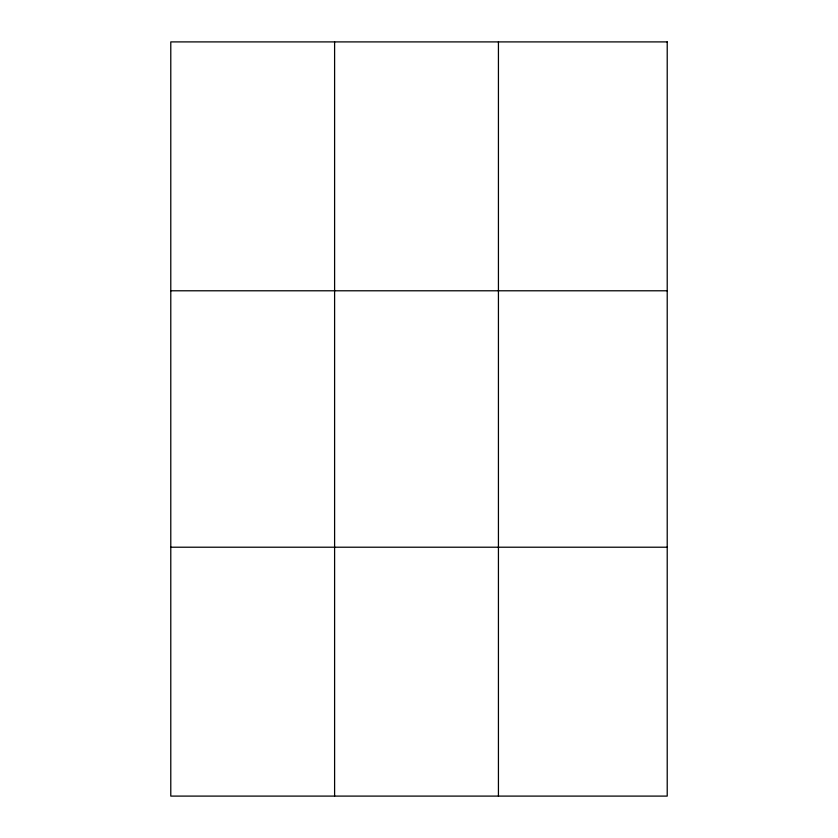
<?xml version="1.0" encoding="UTF-8"?>
<svg xmlns="http://www.w3.org/2000/svg" width="838" height="838" viewBox="0 0 838 838"><rect width="100%" height="100%" fill="white"/><g stroke="black" fill="none" stroke-linecap="round" stroke-linejoin="round"><path stroke-width="1.26" d="M334.603 796.1L334.603 41.9M498.432 796.1L498.432 41.9M170.784 290.786L667.216 290.786M170.784 547.214L667.216 547.214M667.216 41.9L667.216 796.1L170.784 796.1L170.784 41.9L667.216 41.9"/></g></svg>
